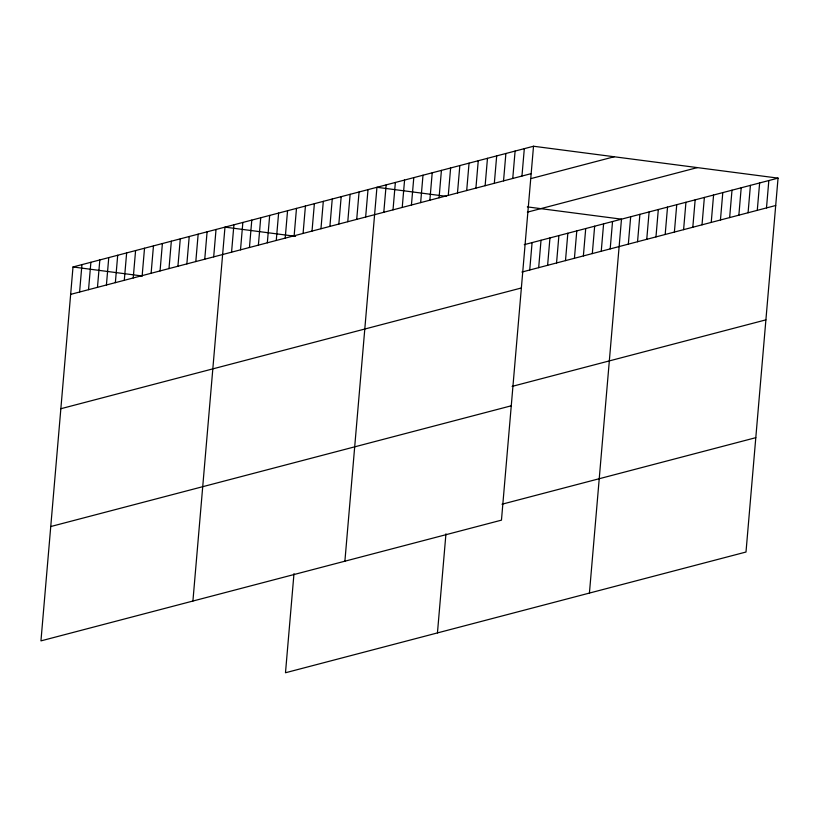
<?xml version="1.0" encoding="UTF-8"?>
<svg xmlns="http://www.w3.org/2000/svg" width="819" height="819" viewBox="0 0 819 819"><rect width="100%" height="100%" fill="white"/><g stroke="black" fill="none" stroke-linecap="round" stroke-linejoin="round"><path stroke-width="1.23" d="M533.517 146.243L73.004 266.974L40.95 640.878L501.463 520.147L533.517 146.243L778.05 178.122L745.996 552.026L285.483 672.757L293.98 573.658M79.597 292.025L81.941 264.629M88.534 289.68L90.889 262.285M97.471 287.336L99.826 259.94M106.419 284.992L108.763 257.596M115.356 282.647L117.701 255.262M124.293 280.313L126.638 252.917M133.231 277.969L135.585 250.573M142.168 275.624L144.523 248.229M151.116 273.28L153.46 245.884M160.053 270.935L162.397 243.54M168.99 268.591L171.335 241.195M177.928 266.247L180.282 238.851M186.865 263.902L189.22 236.507M195.813 261.558L198.157 234.162M204.75 259.213L207.094 231.818M213.687 256.869L216.032 229.474M192.915 601.044L224.979 227.129L295.587 236.333M231.562 252.18L233.917 224.785M240.51 249.836L242.854 222.44M249.447 247.502L251.791 220.106M258.384 245.157L260.729 217.762M267.322 242.813L269.676 215.417M276.259 240.469L278.614 213.073M285.207 238.124L287.551 210.729M294.144 235.78L296.488 208.384M303.081 233.435L305.426 206.04M312.019 231.091L314.373 203.696M320.956 228.747L323.31 201.351M329.903 226.402L332.248 199.007M338.841 224.058L341.185 196.662M347.778 221.714L350.123 194.318M356.715 219.369L359.07 191.974M365.653 217.025L368.007 189.629M344.891 561.199L376.945 187.295L446.294 196.335M383.804 212.275L386.158 184.879M393.018 209.859L395.362 182.463M402.231 207.442L404.576 180.047M411.435 205.026L413.79 177.631M420.649 202.61L422.993 175.215M429.862 200.194L432.207 172.799M439.066 197.778L441.421 170.383M448.28 195.372L450.624 167.977M457.493 192.956L459.838 165.561M466.697 190.54L469.052 163.145M437.448 632.913L445.945 533.814M475.911 188.124L478.255 160.729M485.124 185.708L487.469 158.313M494.328 183.292L496.683 155.897M503.542 180.876L505.886 153.481M512.755 178.46L515.1 151.075M521.959 176.054L524.314 148.659M529.729 270.004L532.084 242.608M538.677 267.659L541.021 240.264M547.614 265.315L549.958 237.919M556.551 262.971L558.896 235.575M565.489 260.626L567.843 233.231M574.426 258.282L576.781 230.886M583.374 255.937L585.718 228.542M592.311 253.593L594.655 226.198M601.248 251.249L603.593 223.853M610.186 248.904L612.54 221.509M589.424 593.079L621.478 219.164L527.334 206.89M628.337 244.144L630.681 216.748M637.551 241.738L639.895 214.343M646.754 239.322L649.109 211.926M655.968 236.906L658.312 209.51M665.182 234.49L667.526 207.094M674.385 232.074L676.74 204.678M683.599 229.658L685.943 202.262M692.813 227.242L695.157 199.846M702.016 224.826L704.371 197.43M711.23 222.42L713.574 195.024M720.444 220.004L722.788 192.608M729.647 217.588L732.002 190.192M738.861 215.172L741.205 187.776M748.075 212.756L750.419 185.36M757.278 210.34L759.633 182.944M766.492 207.924L768.836 180.528M70.659 294.369L531.173 173.638M531.326 178.491L614.219 156.757M527.375 212.162L697.358 167.598M524.262 244.656L778.05 178.122M521.908 272.051L775.706 205.508M60.852 408.722L521.365 287.981M512.11 386.394L765.898 319.86M50.758 526.535L511.271 405.794M502.006 504.217L755.794 437.674M73.004 266.974L142.352 276.013"/></g></svg>
